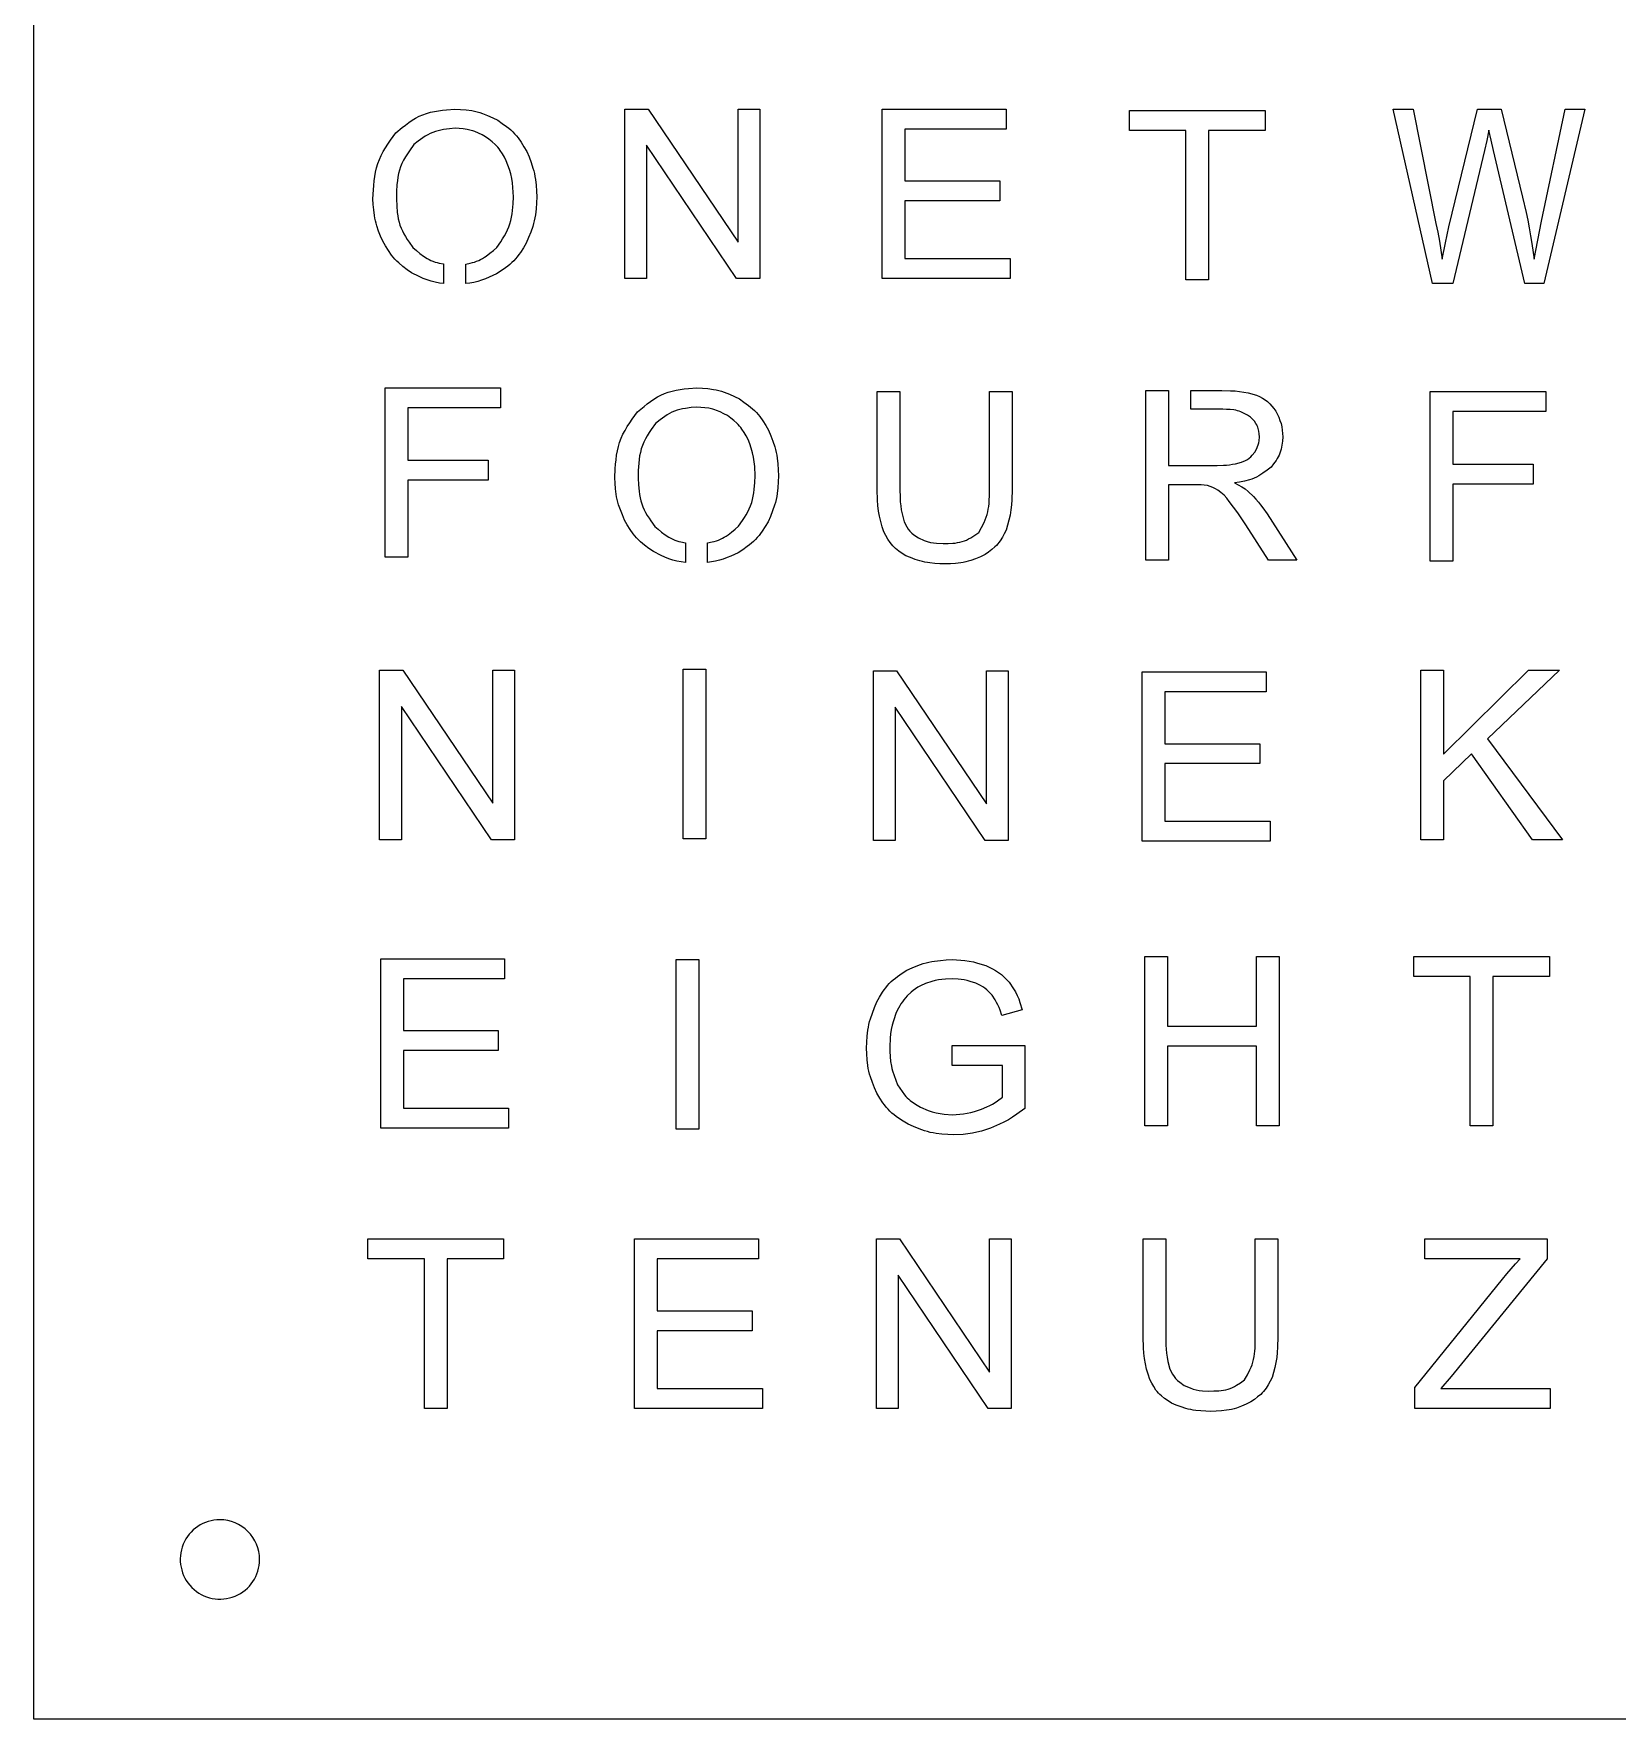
# Model space of a CAD drawing. Header units: millimetres. Extents: x 0 to 210, y 0 to 210.
# Drawn here: x 0.2 to 98.7, y 0.1 to 104.9 of the extents above; entities that cross this region are included whole.
import ezdxf

# ---------------------------------------------------------------- set-up
doc = ezdxf.new("R2010")
doc.units = ezdxf.units.MM
doc.layers.get('0').update_dxf_attribs({"linetype": 'CONTINUOUS'})

msp = doc.modelspace()

# ---------------------------------------------------------------- linework, layer by layer
at = {"color": 1}
for points in [[(0.248686, 209.881209), (210.159976, 209.881209), (210.159976, 0.107129), (0.248686, 0.107129)], [(27.123768, 89.37627), (27.123768, 90.59328), (27.123768, 90.59328), (27.398694, 90.64418), (27.533053, 90.67678), (27.664793, 90.71518), (27.793719, 90.76028), (27.919444, 90.81208), (28.041968, 90.87158), (28.161484, 90.93778), (28.278381, 91.01078), (28.39295, 91.08858), (28.616461, 91.25734), (28.834733, 91.4383), (29.050386, 91.6253), (29.050386, 91.6253), (29.29262, 91.97954), (29.408935, 92.15828), (29.519429, 92.33895), (29.62226, 92.52231), (29.71539, 92.70893), (29.79688, 92.89939), (29.86479, 93.09436), (29.92009, 93.29375), (29.96374, 93.49697), (29.99769, 93.70356), (30.02388, 93.91293), (30.05783, 94.33763), (30.0782, 94.76674), (30.0782, 94.76674), (30.05104, 95.34465), (30.02388, 95.63091), (29.98023, 95.91401), (29.9162, 96.19298), (29.83374, 96.4684), (29.73964, 96.74142), (29.639332, 97.01328), (29.639332, 97.01328), (29.519621, 97.23417), (29.39477, 97.45065), (29.259538, 97.65829), (29.186778, 97.75749), (29.109168, 97.85249), (29.026708, 97.94369), (28.939398, 98.03109), (28.753236, 98.19554), (28.556402, 98.35086), (28.354234, 98.50158), (28.354234, 98.50158), (28.131111, 98.61764), (27.906145, 98.72727), (27.677492, 98.82407), (27.561177, 98.86537), (27.44331, 98.90087), (27.202434, 98.95457), (26.956126, 98.99007), (26.706228, 99.01307), (26.454584, 99.02937), (26.454584, 99.02937), (26.094871, 98.99577), (25.740009, 98.95067), (25.565876, 98.91997), (25.394751, 98.88157), (25.227311, 98.83457), (25.064044, 98.77697), (24.905335, 98.70787), (24.750895, 98.62817), (24.600045, 98.53987), (24.452202, 98.44367), (24.163209, 98.23488), (23.879067, 98.01408), (23.879067, 98.01408), (23.611513, 97.6347), (23.483557, 97.44299), (23.362683, 97.24888), (23.251121, 97.05161), (23.151301, 96.8503), (23.065931, 96.64429), (22.996081, 96.4329), (22.939811, 96.21662), (22.896161, 95.99611), (22.863181, 95.77195), (22.839901, 95.54473), (22.812741, 95.08346), (22.800131, 94.61729), (22.800131, 94.61729), (22.823411, 94.20488), (22.860271, 93.79708), (22.887431, 93.59626), (22.922351, 93.39831), (22.966971, 93.20382), (23.023241, 93.01326), (23.092121, 92.82722), (23.173611, 92.64569), (23.266741, 92.46809), (23.369086, 92.29376), (23.478805, 92.12202), (23.594052, 91.9522), (23.833764, 91.61592), (23.833764, 91.61592), (24.047477, 91.43218), (24.263712, 91.25429), (24.485089, 91.08812), (24.714033, 90.93961), (24.832191, 90.87341), (24.953162, 90.81391), (25.077335, 90.76211), (25.204612, 90.71701), (25.334702, 90.67861), (25.467218, 90.64601), (25.738555, 90.59511), (25.738555, 89.37608), (25.738555, 89.37608), (25.476143, 89.40968), (25.217417, 89.45578), (24.963348, 89.51908), (24.714421, 89.60068), (24.469664, 89.69798), (24.22811, 89.80675), (23.750239, 90.04348), (23.750239, 90.04348), (23.472693, 90.24114), (23.202035, 90.44494), (22.944959, 90.66084), (22.823599, 90.77527), (22.708254, 90.89508), (22.599409, 91.02064), (22.496482, 91.15159), (22.304984, 91.42633), (22.127068, 91.71317), (21.955942, 92.00606), (21.955942, 92.00606), (21.823524, 92.32218), (21.698284, 92.63994), (21.587401, 92.96095), (21.539871, 93.12319), (21.498161, 93.28687), (21.463241, 93.45208), (21.435111, 93.61873), (21.393401, 93.95549), (21.366241, 94.29552), (21.345871, 94.63717), (21.345871, 94.63717), (21.377881, 95.20251), (21.399221, 95.4832), (21.427351, 95.7615), (21.464211, 96.03663), (21.512721, 96.30783), (21.574811, 96.57432), (21.652421, 96.83524), (21.747491, 97.08983), (21.860313, 97.33817), (21.988463, 97.58105), (22.129419, 97.81941), (22.280658, 98.05413), (22.43956, 98.28615), (22.77017, 98.7456), (22.77017, 98.7456), (23.169366, 99.07516), (23.371438, 99.23413), (23.57642, 99.3861), (23.785282, 99.52865), (23.999092, 99.65959), (24.218723, 99.77652), (24.445241, 99.87703), (24.679035, 99.96053), (24.919329, 100.02773), (25.165249, 100.08153), (25.415826, 100.12473), (25.670089, 100.15933), (25.927165, 100.18713), (26.445975, 100.23133), (26.445975, 100.23133), (26.796181, 100.21023), (27.144155, 100.18043), (27.487571, 100.13433), (27.656853, 100.10263), (27.824195, 100.06323), (27.989403, 100.01623), (28.152574, 99.96153), (28.473871, 99.83356), (28.790511, 99.68832), (29.104824, 99.53443), (29.104824, 99.53443), (29.383921, 99.34004), (29.656228, 99.1394), (29.787677, 99.03476), (29.914857, 98.92629), (30.036896, 98.81311), (30.152919, 98.69445), (30.262444, 98.56985), (30.365953, 98.43987), (30.558615, 98.16675), (30.737696, 97.88135), (30.910082, 97.58971), (30.910082, 97.58971), (31.049292, 97.24959), (31.180449, 96.90774), (31.295503, 96.56234), (31.344983, 96.38781), (31.386693, 96.21166), (31.421613, 96.03396), (31.449743, 95.85483), (31.489513, 95.49302), (31.514733, 95.12784), (31.532193, 94.76103), (31.532193, 94.76103), (31.513763, 94.38818), (31.487573, 94.01705), (31.445863, 93.64957), (31.416763, 93.46775), (31.379903, 93.28746), (31.335283, 93.10891), (31.283873, 92.93208), (31.162901, 92.58245), (31.025147, 92.23667), (30.878953, 91.89281), (30.878953, 91.89281), (30.701716, 91.60174), (30.517591, 91.3172), (30.420581, 91.17944), (30.319497, 91.04572), (30.213271, 90.91689), (30.10103, 90.79382), (29.982096, 90.67709), (29.85705, 90.56621), (29.726669, 90.46032), (29.591922, 90.35866), (29.312727, 90.16455), (29.026451, 89.97707), (29.026451, 89.97707), (28.566332, 89.76808), (28.334285, 89.67158), (28.099715, 89.58518), (27.861846, 89.51128), (27.619903, 89.45268), (27.37408, 89.40948)], [(38.360093, 97.97398), (38.360093, 89.6926), (37.0089, 89.6926), (37.0089, 100.23123), (38.454533, 100.23123), (44.048186, 91.95705), (44.048186, 100.23123), (45.399379, 100.23123), (45.399379, 89.6926), (43.953746, 89.6926)], [(60.964939, 90.93483), (60.964939, 89.69118), (53.017601, 89.69118), (53.017601, 100.22981), (60.717952, 100.22981), (60.717952, 98.98617), (54.426904, 98.98617), (54.426904, 95.75844), (60.318397, 95.75844), (60.318397, 94.52199), (54.426904, 94.52199), (54.426904, 90.93483)], [(73.311582, 98.89468), (73.311582, 89.59969), (71.90226, 89.59969), (71.90226, 98.89468), (68.393526, 98.89468), (68.393526, 100.13833), (76.834858, 100.13833), (76.834858, 98.89468)], [(90.462955, 97.64872), (88.494157, 89.38332), (87.24071, 89.38332), (84.778122, 100.23121), (86.037903, 100.23121), (87.449611, 93.12014), (87.449611, 93.12014), (87.557681, 92.56756), (87.660317, 92.0137), (87.753447, 91.45766), (87.841727, 90.90025), (87.841727, 90.90025), (88.046515, 91.90407), (88.259452, 92.90557), (90.025673, 100.23123), (91.507151, 100.23123), (92.836566, 94.74069), (92.836566, 94.74069), (93.054839, 93.79022), (93.157669, 93.31339), (93.252739, 92.83456), (93.338109, 92.35343), (93.415719, 91.87023), (93.557547, 90.90026), (93.557547, 90.90026), (93.777081, 92.08357), (94.019606, 93.26076), (95.475629, 100.23122), (96.710197, 100.23122), (94.165315, 89.38328), (92.981502, 89.38328), (91.025364, 97.64869), (91.025364, 97.64869), (90.874805, 98.28352), (90.73414, 98.92133), (90.73414, 98.92133), (90.604729, 98.28285)], [(23.507702, 77.14553), (23.507702, 72.35786), (22.09839, 72.35786), (22.09839, 82.89649), (29.282958, 82.89649), (29.282958, 81.65285), (23.507702, 81.65285), (23.507702, 78.38918), (28.505666, 78.38918), (28.505666, 77.14553)], [(42.157772, 72.04154), (42.157772, 73.25856), (42.157772, 73.25856), (42.432698, 73.30946), (42.567057, 73.34206), (42.698796, 73.38046), (42.827723, 73.42556), (42.953448, 73.47736), (43.075971, 73.53686), (43.195487, 73.60306), (43.312384, 73.67606), (43.426953, 73.75386), (43.650464, 73.92262), (43.868737, 74.10358), (44.08439, 74.29058), (44.08439, 74.29058), (44.326624, 74.64481), (44.442939, 74.82356), (44.553433, 75.00423), (44.656264, 75.18758), (44.749394, 75.3742), (44.830884, 75.56466), (44.898794, 75.75964), (44.954094, 75.95902), (44.997754, 76.16225), (45.031704, 76.36884), (45.057894, 76.57821), (45.091844, 77.00291), (45.112214, 77.43202), (45.112214, 77.43202), (45.085054, 78.00992), (45.057894, 78.29619), (45.014234, 78.57929), (44.950204, 78.85826), (44.867744, 79.13368), (44.773644, 79.40669), (44.673335, 79.67856), (44.673335, 79.67856), (44.553625, 79.89945), (44.428773, 80.11593), (44.293541, 80.32357), (44.220781, 80.42277), (44.143171, 80.51777), (44.060711, 80.60897), (43.973401, 80.69637), (43.787239, 80.86082), (43.590406, 81.01614), (43.388237, 81.16686), (43.388237, 81.16686), (43.165114, 81.28292), (42.940148, 81.39255), (42.711496, 81.48935), (42.595181, 81.53065), (42.477314, 81.56615), (42.236438, 81.61995), (41.99013, 81.65545), (41.740232, 81.67845), (41.488588, 81.69475), (41.488588, 81.69475), (41.128875, 81.66115), (40.774013, 81.61605), (40.59988, 81.58535), (40.428754, 81.54695), (40.261315, 81.49995), (40.098047, 81.44235), (39.939339, 81.37325), (39.784899, 81.29355), (39.634048, 81.20525), (39.486205, 81.10905), (39.197213, 80.90025), (38.91307, 80.67946), (38.91307, 80.67946), (38.645517, 80.30008), (38.517561, 80.10837), (38.396686, 79.91426), (38.285125, 79.71698), (38.185305, 79.51568), (38.099935, 79.30966), (38.030085, 79.09828), (37.973815, 78.88199), (37.930155, 78.66149), (37.897175, 78.43733), (37.873895, 78.2101), (37.846735, 77.74883), (37.834125, 77.28267), (37.834125, 77.28267), (37.857405, 76.87026), (37.894265, 76.46246), (37.921425, 76.26163), (37.956345, 76.06369), (38.000965, 75.86919), (38.057235, 75.67864), (38.126115, 75.49259), (38.207605, 75.31106), (38.300735, 75.13347), (38.403081, 74.95913), (38.512799, 74.78739), (38.628047, 74.61757), (38.867759, 74.28129), (38.867759, 74.28129), (39.081472, 74.09755), (39.297707, 73.91967), (39.519084, 73.7535), (39.748027, 73.60499), (39.866185, 73.53879), (39.987157, 73.47929), (40.111329, 73.42749), (40.238607, 73.38239), (40.368697, 73.34399), (40.501213, 73.31139), (40.772549, 73.26049), (40.772549, 72.04146), (40.772549, 72.04146), (40.510137, 72.07506), (40.251412, 72.12116), (39.997343, 72.18456), (39.748415, 72.26616), (39.503659, 72.36346), (39.262104, 72.47223), (38.784233, 72.70896), (38.784233, 72.70896), (38.506688, 72.90662), (38.23603, 73.11042), (37.978953, 73.32632), (37.857594, 73.44075), (37.742249, 73.56056), (37.633404, 73.68612), (37.530476, 73.81706), (37.338979, 74.09181), (37.161062, 74.37865), (36.989937, 74.67154), (36.989937, 74.67154), (36.857518, 74.98766), (36.732278, 75.30541), (36.621396, 75.62643), (36.573866, 75.78867), (36.532156, 75.95234), (36.497236, 76.11756), (36.469106, 76.28421), (36.427396, 76.62097), (36.400236, 76.96099), (36.379866, 77.30265), (36.379866, 77.30265), (36.411876, 77.86798), (36.433216, 78.14868), (36.461346, 78.42698), (36.498206, 78.70211), (36.546706, 78.9733), (36.608796, 79.23979), (36.686406, 79.50072), (36.781476, 79.7553), (36.894299, 80.00365), (37.022449, 80.24652), (37.163405, 80.48489), (37.314643, 80.7196), (37.473545, 80.95163), (37.804155, 81.41108), (37.804155, 81.41108), (38.203351, 81.74064), (38.405423, 81.89961), (38.610405, 82.05157), (38.819268, 82.19413), (39.033078, 82.32507), (39.252708, 82.442), (39.479226, 82.54251), (39.713021, 82.62601), (39.953314, 82.69321), (40.199234, 82.74701), (40.449811, 82.79021), (40.704074, 82.82481), (40.961151, 82.85261), (41.47996, 82.89681), (41.47996, 82.89681), (41.830166, 82.87571), (42.178141, 82.84591), (42.521556, 82.79981), (42.690839, 82.76811), (42.858181, 82.72871), (43.023389, 82.68171), (43.186559, 82.62701), (43.507856, 82.49904), (43.824497, 82.3538), (44.138809, 82.19991), (44.138809, 82.19991), (44.417907, 82.00551), (44.690214, 81.80488), (44.821662, 81.70024), (44.948843, 81.59176), (45.070881, 81.47858), (45.186905, 81.35993), (45.296429, 81.23532), (45.399939, 81.10534), (45.592601, 80.83223), (45.771681, 80.54683), (45.944068, 80.25518), (45.944068, 80.25518), (46.083277, 79.91506), (46.214435, 79.57321), (46.329488, 79.22781), (46.378968, 79.05329), (46.420678, 78.87713), (46.455598, 78.69944), (46.483728, 78.52031), (46.523498, 78.15849), (46.548718, 77.79332), (46.566178, 77.42651), (46.566178, 77.42651), (46.547748, 77.05365), (46.521558, 76.68252), (46.479848, 76.31504), (46.450748, 76.13322), (46.413888, 75.95294), (46.369268, 75.77438), (46.317848, 75.59756), (46.196877, 75.24793), (46.059123, 74.90215), (45.912929, 74.55828), (45.912929, 74.55828), (45.735691, 74.26722), (45.551567, 73.98268), (45.454557, 73.84492), (45.353472, 73.7112), (45.247246, 73.58237), (45.135006, 73.4593), (45.016071, 73.34256), (44.891026, 73.23169), (44.760644, 73.1258), (44.625897, 73.02414), (44.346703, 72.83003), (44.060426, 72.64255), (44.060426, 72.64255), (43.600308, 72.43356), (43.36826, 72.33706), (43.13369, 72.25066), (42.895822, 72.17676), (42.653879, 72.11816), (42.408055, 72.07496)], [(59.016281, 73.90264), (59.016281, 73.90264), (59.191481, 74.21213), (59.352905, 74.52547), (59.423725, 74.68473), (59.486785, 74.84639), (59.539175, 75.01093), (59.580895, 75.17835), (59.612905, 75.34836), (59.637155, 75.52068), (59.654615, 75.69492), (59.666255, 75.87079), (59.675955, 76.22607), (59.676722, 76.58395), (59.676722, 82.66561), (61.086034, 82.66561), (61.086034, 76.57677), (61.086034, 76.57677), (61.070514, 75.93455), (61.051114, 75.61526), (61.017164, 75.29808), (60.964774, 74.98378), (60.893954, 74.67217), (60.811494, 74.36239), (60.723214, 74.05356), (60.723214, 74.05356), (60.606996, 73.82365), (60.484569, 73.59892), (60.349725, 73.38455), (60.275995, 73.28289), (60.196445, 73.18579), (60.111075, 73.09359), (60.020855, 73.00529), (59.827708, 72.83969), (59.622823, 72.68388), (59.412117, 72.53307), (59.412117, 72.53307), (59.117595, 72.39483), (58.820841, 72.26543), (58.519625, 72.15369), (58.366641, 72.10759), (58.211716, 72.06919), (58.054948, 72.03749), (57.896433, 72.01249), (57.575524, 71.97889), (57.250832, 71.95969), (56.924199, 71.94819), (56.924199, 71.94819), (56.606201, 71.95879), (56.289657, 71.97509), (55.976024, 72.00489), (55.820711, 72.02699), (55.666659, 72.05389), (55.514062, 72.08749), (55.363018, 72.12779), (55.064518, 72.22509), (54.769414, 72.33779), (54.476056, 72.45817), (54.476056, 72.45817), (54.25788, 72.59939), (54.045817, 72.74607), (53.846073, 72.9038), (53.752943, 72.9883), (53.664663, 73.0776), (53.582203, 73.1726), (53.505563, 73.2724), (53.365675, 73.48388), (53.238204, 73.7066), (53.116941, 73.93488), (53.116941, 73.93488), (53.017511, 74.25724), (52.924381, 74.58066), (52.844831, 74.90628), (52.785651, 75.23517), (52.747821, 75.56752), (52.726481, 75.90245), (52.709991, 76.57665), (52.709991, 82.6654), (54.119304, 82.6654), (54.119304, 76.58376), (54.119304, 76.58376), (54.125904, 76.06979), (54.138514, 75.81405), (54.161794, 75.55975), (54.198654, 75.30747), (54.250074, 75.0572), (54.377933, 74.56012), (54.377933, 74.56012), (54.537611, 74.25591), (54.627831, 74.11297), (54.730952, 73.98097), (54.849498, 73.86241), (54.980656, 73.7547), (55.263925, 73.55733), (55.263925, 73.55733), (55.631302, 73.40018), (55.817949, 73.33398), (56.008185, 73.28218), (56.202496, 73.24758), (56.400009, 73.22648), (56.800369, 73.20538), (56.800369, 73.20538), (57.105077, 73.21338), (57.406487, 73.23068), (57.554912, 73.24608), (57.7013, 73.26718), (57.845263, 73.29498), (57.986413, 73.33148), (58.124264, 73.37658), (58.258526, 73.43228), (58.389683, 73.49658), (58.518124, 73.56858), (58.769186, 73.72938)], [(72.204243, 82.72493), (74.132374, 82.72493), (74.132374, 82.72493), (74.682614, 82.71593), (74.956377, 82.70153), (75.228393, 82.67563), (75.498177, 82.63433), (75.765731, 82.57863), (76.297151, 82.44088), (76.297151, 82.44088), (76.476717, 82.35258), (76.652208, 82.25948), (76.81955, 82.15657), (76.974669, 82.03945), (77.115042, 81.90525), (77.243678, 81.75731), (77.364455, 81.60026), (77.481255, 81.4386), (77.481255, 81.4386), (77.669648, 81.06277), (77.750168, 80.87116), (77.815168, 80.67523), (77.860768, 80.47392), (77.890838, 80.26829), (77.924788, 79.84993), (77.924788, 79.84993), (77.902478, 79.58709), (77.871438, 79.32761), (77.850098, 79.20012), (77.822938, 79.07475), (77.788988, 78.95187), (77.747268, 78.83197), (77.697798, 78.71533), (77.640558, 78.60167), (77.576528, 78.4906), (77.506678, 78.38174), (77.354081, 78.16881), (77.192462, 77.95935), (77.192462, 77.95935), (76.942468, 77.76495), (76.687914, 77.58044), (76.557435, 77.49504), (76.424143, 77.41534), (76.287359, 77.34334), (76.146695, 77.27994), (76.002344, 77.22524), (75.854695, 77.17724), (75.551345, 77.09854), (75.240525, 77.03614), (74.925921, 76.98144), (74.925921, 76.98144), (75.150694, 76.86941), (75.369257, 76.74768), (75.57647, 76.60829), (75.775826, 76.45671), (75.775826, 76.45671), (76.09916, 76.13176), (76.255346, 75.96472), (76.405032, 75.79231), (76.547055, 75.61366), (76.68316, 75.43011), (76.945378, 75.05485), (78.797822, 72.18656), (77.025217, 72.18656), (75.615905, 74.37914), (75.615905, 74.37914), (75.372313, 74.7496), (75.123385, 75.11631), (74.864563, 75.47621), (74.598755, 75.8313), (74.598755, 75.8313), (74.438398, 76.02618), (74.268727, 76.21174), (74.177537, 76.29814), (74.081497, 76.37974), (73.882724, 76.53564), (73.882724, 76.53564), (73.73003, 76.62394), (73.573068, 76.70264), (73.408733, 76.76504), (73.239839, 76.81684), (73.239839, 76.81684), (73.044655, 76.84274), (72.848889, 76.86004), (72.455319, 76.86704), (70.820818, 76.86704), (70.820818, 72.18719), (69.411447, 72.18719), (69.411447, 82.72576), (70.820759, 82.72576), (70.820759, 78.07371), (73.850051, 78.07371), (73.850051, 78.07371), (74.233822, 78.08171), (74.424738, 78.09231), (74.614586, 78.11051), (74.802883, 78.13931), (74.989724, 78.17771), (75.360981, 78.27181), (75.360981, 78.27181), (75.60467, 78.38336), (75.720403, 78.44676), (75.828763, 78.51966), (75.927903, 78.60416), (76.019093, 78.69826), (76.18886, 78.9037), (76.18886, 78.9037), (76.307988, 79.12593), (76.359408, 79.2394), (76.401118, 79.35575), (76.430218, 79.47565), (76.449618, 79.59853), (76.471928, 79.84899), (76.471928, 79.84899), (76.454468, 80.02505), (76.430218, 80.19832), (76.393358, 80.36584), (76.368138, 80.44644), (76.337098, 80.52424), (76.300238, 80.60004), (76.257548, 80.67304), (76.157434, 80.81282), (76.044126, 80.94683), (75.924222, 81.07796), (75.924222, 81.07796), (75.725934, 81.1971), (75.525026, 81.30788), (75.318977, 81.40198), (75.213236, 81.44038), (75.105361, 81.47208), (74.995449, 81.49708), (74.883887, 81.51628), (74.656496, 81.54128), (74.425127, 81.55378), (74.191721, 81.55978), (72.205461, 81.55978)], [(88.497717, 76.91447), (88.497717, 72.1268), (87.088405, 72.1268), (87.088405, 82.66542), (94.272973, 82.66542), (94.272973, 81.42178), (88.497717, 81.42178), (88.497717, 78.15811), (93.49568, 78.15811), (93.49568, 76.91447)], [(23.113037, 63.07973), (23.113037, 54.79835), (21.761843, 54.79835), (21.761843, 65.33699), (23.207476, 65.33699), (28.801119, 57.0628), (28.801119, 65.33699), (30.152313, 65.33699), (30.152313, 54.79835), (28.70669, 54.79835)], [(42.040768, 65.39694), (42.040768, 54.85831), (40.631456, 54.85831), (40.631456, 65.39694)], [(53.816895, 63.03707), (53.816895, 54.75569), (52.465702, 54.75569), (52.465702, 65.29433), (53.911335, 65.29433), (59.504988, 57.02013), (59.504988, 65.29433), (60.856181, 65.29433), (60.856181, 54.75569), (59.410548, 54.75569)], [(77.135191, 55.94265), (77.135191, 54.69901), (69.187853, 54.69901), (69.187853, 65.23764), (76.888204, 65.23764), (76.888204, 63.994), (70.597156, 63.994), (70.597156, 60.76627), (76.488659, 60.76627), (76.488659, 59.52981), (70.597156, 59.52981), (70.597156, 55.94265)], [(87.924951, 58.45151), (87.924951, 54.79965), (86.515638, 54.79965), (86.515638, 65.33828), (87.924951, 65.33828), (87.924951, 60.1121), (93.213488, 65.33828), (95.124051, 65.33828), (90.656392, 61.0682), (95.320185, 54.79965), (93.460485, 54.79965), (89.668423, 60.13367)], [(29.782627, 38.10334), (29.782627, 36.85969), (21.835279, 36.85969), (21.835279, 47.39833), (29.53563, 47.39833), (29.53563, 46.15469), (23.244592, 46.15469), (23.244592, 42.92696), (29.136085, 42.92696), (29.136085, 41.6905), (23.244592, 41.6905), (23.244592, 38.10334)], [(41.601779, 47.33956), (41.601779, 36.80092), (40.192466, 36.80092), (40.192466, 47.33956)], [(60.500475, 38.79283), (60.500475, 40.75535), (57.369478, 40.75535), (57.369478, 41.9918), (61.880723, 41.9988), (61.880723, 38.08814), (61.880723, 38.08814), (61.378114, 37.72326), (61.121232, 37.55027), (60.857753, 37.38861), (60.585931, 37.24125), (60.307124, 37.10589), (59.737676, 36.85524), (59.737676, 36.85524), (59.184137, 36.68149), (58.905136, 36.60659), (58.623419, 36.54609), (58.338501, 36.50289), (58.050866, 36.47409), (57.471135, 36.44149), (57.471135, 36.44149), (57.09949, 36.46169), (56.729785, 36.48949), (56.363863, 36.53369), (56.18294, 36.56439), (56.003665, 36.60179), (55.826331, 36.64689), (55.650743, 36.69869), (55.303738, 36.82099), (54.960711, 36.9599), (54.619721, 37.10706), (54.619721, 37.10706), (54.321318, 37.29186), (54.030094, 37.48376), (53.88943, 37.58455), (53.753228, 37.68977), (53.622458, 37.80026), (53.497995, 37.917), (53.380419, 38.04055), (53.269148, 38.17033), (53.16331, 38.3054), (53.062032, 38.44498), (52.86937, 38.73394), (52.683887, 39.03), (52.683887, 39.03), (52.538663, 39.36666), (52.401685, 39.70525), (52.281199, 40.04767), (52.229779, 40.22085), (52.185159, 40.39576), (52.148299, 40.57239), (52.118229, 40.75066), (52.075539, 41.11104), (52.048379, 41.47497), (52.028979, 41.84072), (52.028979, 41.84072), (52.049349, 42.21319), (52.077479, 42.58394), (52.121129, 42.95132), (52.151199, 43.13314), (52.188059, 43.31352), (52.232689, 43.49227), (52.284099, 43.66948), (52.402936, 44.02007), (52.537392, 44.36719), (52.679706, 44.71259), (52.679706, 44.71259), (52.85442, 45.01528), (53.036508, 45.31095), (53.132548, 45.45399), (53.233341, 45.5927), (53.339761, 45.72624), (53.452681, 45.85372), (53.572876, 45.97449), (53.699862, 46.08892), (53.832669, 46.19787), (53.970326, 46.30232), (54.256312, 46.50132), (54.550058, 46.69303), (54.550058, 46.69303), (54.886003, 46.83847), (55.223986, 46.97546), (55.566043, 47.09546), (55.739206, 47.14636), (55.914115, 47.18956), (56.090867, 47.22506), (56.269268, 47.25386), (56.630145, 47.29516), (56.994806, 47.32106), (57.36131, 47.33926), (57.36131, 47.33926), (57.895932, 47.31426), (58.161157, 47.29026), (58.42386, 47.25286), (58.683458, 47.19816), (58.940438, 47.12996), (59.449837, 46.9685), (59.449837, 46.9685), (59.862906, 46.77525), (60.061679, 46.66793), (60.251043, 46.54774), (60.428571, 46.41132), (60.595913, 46.2609), (60.913621, 45.93681), (60.913621, 45.93681), (61.17904, 45.53525), (61.300302, 45.32914), (61.407789, 45.1166), (61.499949, 44.89686), (61.580469, 44.67155), (61.720552, 44.21153), (60.449265, 43.86651), (60.449265, 43.86651), (60.338868, 44.20097), (60.277748, 44.36532), (60.208868, 44.52612), (60.130288, 44.6824), (60.042978, 44.83456), (59.853518, 45.13177), (59.853518, 45.13177), (59.633596, 45.36178), (59.517572, 45.46862), (59.394176, 45.56572), (59.262436, 45.65112), (59.1241, 45.72792), (58.836465, 45.86769), (58.836465, 45.86769), (58.479566, 45.98779), (58.299418, 46.03869), (58.117136, 46.07899), (57.932429, 46.10679), (57.745685, 46.12499), (57.368995, 46.14419), (57.368995, 46.14419), (56.941085, 46.12689), (56.728827, 46.10869), (56.518509, 46.07989), (56.310811, 46.03769), (56.105344, 45.98299), (55.698193, 45.85301), (55.698193, 45.85301), (55.384463, 45.70411), (55.232448, 45.62251), (55.086351, 45.53231), (54.947627, 45.4317), (54.815305, 45.32188), (54.561333, 45.08697), (54.561333, 45.08697), (54.36256, 44.84583), (54.26846, 44.72199), (54.18018, 44.59412), (54.09966, 44.46145), (54.02593, 44.32475), (53.888952, 44.04463), (53.888952, 44.04463), (53.71414, 43.52835), (53.63944, 43.26781), (53.58026, 43.00439), (53.53855, 42.73752), (53.51139, 42.46786), (53.48229, 41.92394), (53.48229, 41.92394), (53.49296, 41.61847), (53.50945, 41.31425), (53.53855, 41.01272), (53.58609, 40.71513), (53.61907, 40.56816), (53.65787, 40.42253), (53.751, 40.13453), (53.858196, 39.84952), (53.972473, 39.56603), (53.972473, 39.56603), (54.107899, 39.34716), (54.248855, 39.13376), (54.400675, 38.9312), (54.482165, 38.8362), (54.568505, 38.745), (54.660665, 38.6596), (54.757675, 38.579), (54.962657, 38.42924), (55.178698, 38.29052), (55.400366, 38.15737), (55.400366, 38.15737), (55.879207, 37.96298), (56.121829, 37.87948), (56.368332, 37.81228), (56.61949, 37.76428), (56.87453, 37.73258), (57.390914, 37.69708), (57.390914, 37.69708), (57.849383, 37.72488), (58.07658, 37.74888), (58.301449, 37.78538), (58.523311, 37.83628), (58.742845, 37.89968), (59.177934, 38.04579), (59.177934, 38.04579), (59.529596, 38.19583), (59.702079, 38.27643), (59.870586, 38.36383), (60.033756, 38.46033), (60.19198, 38.56535)], [(70.750733, 41.96669), (70.750733, 36.9993), (69.34142, 36.9993), (69.34142, 47.53793), (70.750733, 47.53793), (70.750733, 43.21034), (76.286267, 43.21034), (76.286267, 47.53793), (77.695579, 47.53793), (77.695579, 36.9993), (76.286267, 36.9993), (76.286267, 41.96669)], [(90.990572, 46.29302), (90.990572, 36.99803), (89.58125, 36.99803), (89.58125, 46.29302), (86.072516, 46.29302), (86.072516, 47.53667), (94.513848, 47.53667), (94.513848, 46.29302)], [(25.950025, 28.72857), (25.950025, 19.43358), (24.540703, 19.43358), (24.540703, 28.72857), (21.031969, 28.72857), (21.031969, 29.97221), (29.473301, 29.97221), (29.473301, 28.72857)], [(45.563588, 20.6773), (45.563588, 19.43365), (37.61624, 19.43365), (37.61624, 29.97229), (45.316591, 29.97229), (45.316591, 28.72864), (39.025553, 28.72864), (39.025553, 25.50091), (44.917046, 25.50091), (44.917046, 24.26446), (39.025553, 24.26446), (39.025553, 20.6773)], [(53.999662, 27.71503), (53.999662, 19.43365), (52.648469, 19.43365), (52.648469, 29.97229), (54.094101, 29.97229), (59.687745, 21.6981), (59.687745, 29.97229), (61.038938, 29.97229), (61.038938, 19.43365), (59.593315, 19.43365)], [(75.547565, 21.20933), (75.547565, 21.20933), (75.722765, 21.51882), (75.88419, 21.83216), (75.95501, 21.99142), (76.01807, 22.15308), (76.07046, 22.31762), (76.11217, 22.48504), (76.14515, 22.65505), (76.1694, 22.82737), (76.18686, 23.00161), (76.1985, 23.17748), (76.2082, 23.53276), (76.208966, 23.89064), (76.208966, 29.97229), (77.618279, 29.97229), (77.618279, 23.88345), (77.618279, 23.88345), (77.602759, 23.24123), (77.583359, 22.92194), (77.549409, 22.60476), (77.497019, 22.29046), (77.426199, 21.97886), (77.343739, 21.66907), (77.255459, 21.36024), (77.255459, 21.36024), (77.139241, 21.13033), (77.016815, 20.9056), (76.881971, 20.69123), (76.808241, 20.58957), (76.728691, 20.49247), (76.643321, 20.40027), (76.553101, 20.31197), (76.359954, 20.14637), (76.155069, 19.99057), (75.944364, 19.83975), (75.944364, 19.83975), (75.649841, 19.70152), (75.353088, 19.57211), (75.051775, 19.46037), (74.89879, 19.41427), (74.743865, 19.37487), (74.587, 19.34317), (74.428583, 19.31817), (74.107674, 19.28457), (73.782982, 19.26537), (73.456349, 19.25387), (73.456349, 19.25387), (73.13835, 19.26447), (72.821807, 19.28077), (72.508174, 19.31057), (72.352861, 19.33267), (72.198809, 19.36047), (72.046212, 19.39407), (71.895168, 19.43437), (71.596668, 19.53167), (71.301564, 19.64437), (71.008205, 19.76475), (71.008205, 19.76475), (70.79003, 19.90597), (70.577966, 20.05265), (70.378223, 20.21038), (70.285093, 20.29488), (70.196813, 20.38418), (70.114353, 20.47918), (70.037713, 20.57898), (69.897824, 20.79046), (69.770353, 21.01318), (69.649091, 21.24146), (69.649091, 21.24146), (69.549661, 21.56382), (69.456531, 21.88724), (69.376981, 22.21286), (69.317801, 22.54175), (69.279971, 22.8741), (69.257661, 23.20903), (69.241171, 23.88323), (69.241171, 29.97206), (70.650473, 29.97206), (70.650473, 23.89042), (70.650473, 23.89042), (70.657073, 23.37645), (70.669683, 23.12071), (70.692963, 22.86641), (70.729823, 22.61413), (70.781243, 22.36386), (70.909103, 21.86678), (70.909103, 21.86678), (71.068781, 21.56256), (71.159001, 21.41962), (71.262123, 21.28763), (71.380766, 21.16907), (71.511924, 21.06136), (71.795193, 20.86399), (71.795193, 20.86399), (72.162569, 20.70684), (72.349217, 20.64064), (72.539453, 20.58884), (72.733764, 20.55424), (72.931276, 20.53314), (73.331637, 20.51204), (73.331637, 20.51204), (73.636345, 20.52004), (73.937755, 20.53734), (74.08618, 20.55274), (74.232568, 20.57384), (74.376531, 20.60164), (74.51768, 20.63814), (74.655532, 20.68324), (74.789793, 20.73894), (74.920854, 20.80324), (75.049295, 20.87524), (75.300357, 21.03603)], [(94.549024, 20.6773), (94.549024, 19.43365), (86.12949, 19.43365), (86.12949, 20.72762), (91.585108, 27.47781), (91.585108, 27.47781), (91.850915, 27.7994), (92.122058, 28.11629), (92.402708, 28.42502), (92.689372, 28.72857), (86.747026, 28.72857), (86.747026, 29.97221), (94.374726, 29.97221), (94.374726, 28.72857), (88.39606, 21.41766), (87.749489, 20.67723)], [(11.828398, 12.513489)]]:
    msp.add_lwpolyline(points, close=True, dxfattribs=at)
for points in [[(11.828398, 12.513489), (10.830444, 12.513489), (9.930756, 11.912336), (9.548855, 10.990347)], [(13.573084, 11.790816), (13.110365, 12.253536), (12.482782, 12.513489), (11.828398, 12.513489)], [(14.295757, 10.04613), (14.295757, 10.700514), (14.035804, 11.328097), (13.573084, 11.790816)], [(9.548855, 10.990347), (9.166955, 10.068359), (9.378052, 9.007103), (10.083712, 8.301444)], [(12.772615, 7.766587), (13.694604, 8.148488), (14.295757, 9.048176), (14.295757, 10.04613)], [(10.083712, 8.301444), (10.789371, 7.595784), (11.850627, 7.384687), (12.772615, 7.766587)]]:
    msp.add_open_spline(points, degree=3, dxfattribs=at)

doc.saveas('drawing.dxf')
